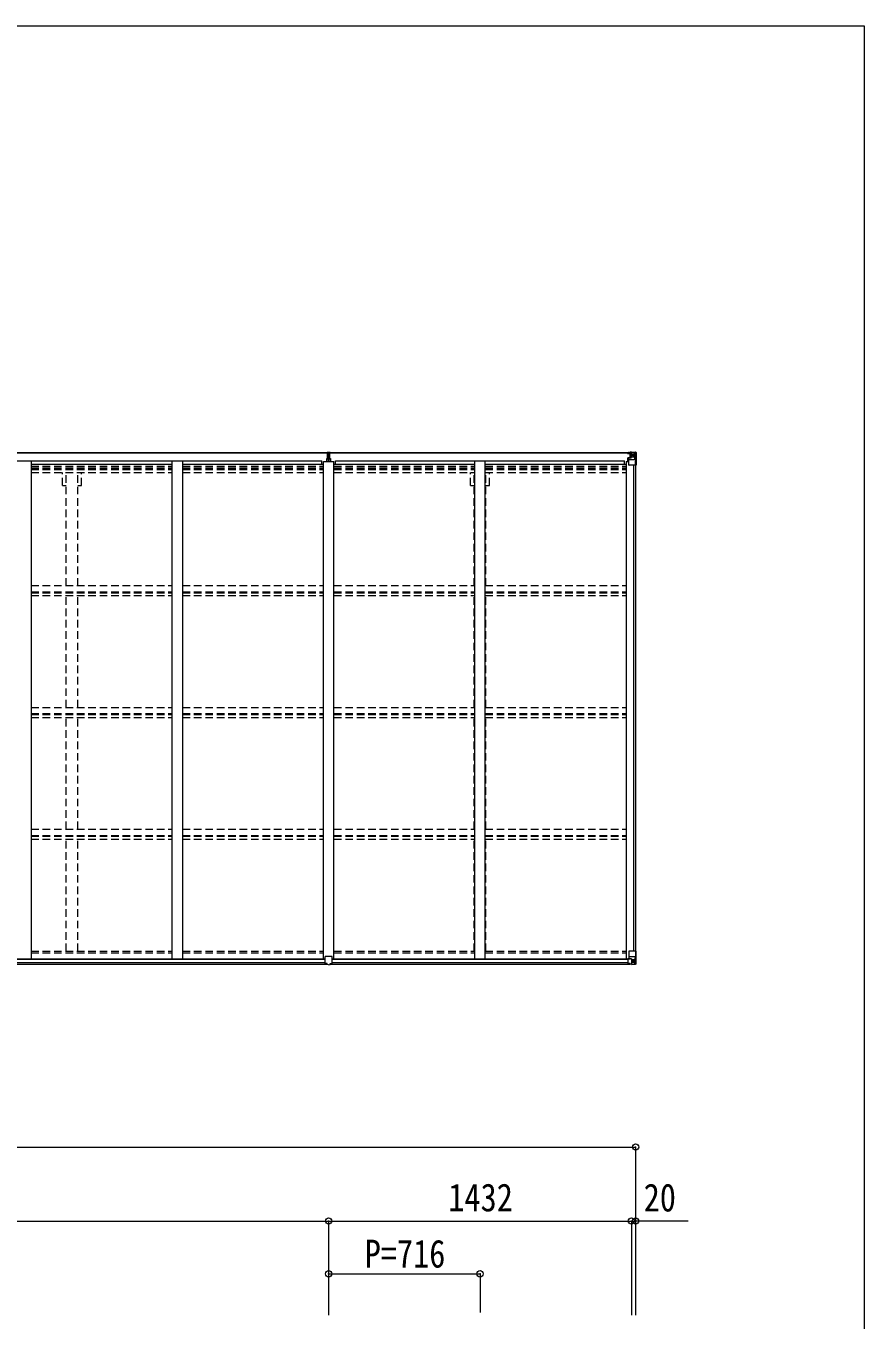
# Model space of a CAD drawing. Units: millimetres at full size, sheet at 1:30. Extents: x -8432 to 8432, y -5820 to 5820.
# Drawn here: x 4043 to 8008, y -305 to 5820 of the extents above; entities that cross this region are included whole.
import ezdxf
from ezdxf.enums import TextEntityAlignment as Align

# ---------------------------------------------------------------- set-up
doc = ezdxf.new("R2010")
doc.units = ezdxf.units.MM
doc.header["$LTSCALE"] = 30
doc.header["$PDMODE"] = 32
doc.header["$PDSIZE"] = 30
doc.linetypes.add('DASHED1', pattern=[1.8, 1.2, -0.6])
for name, color, linetype, lineweight in [('0-3_ELV2', 4, 'Continuous', 9), ('0-4_TABLE1', 6, 'Continuous', 9), ('0-6_OTH_LINE', 6, 'Continuous', 9), ('F-0_240', 7, 'Continuous', 9)]:
    doc.layers.add(name, color=color, linetype=linetype, lineweight=lineweight)
doc.styles.add('ＭＳ ゴシック', font='')
doc.styles.get('ＭＳ ゴシック').set_extended_font_data('MS Gothic')

msp = doc.modelspace()

# ---------------------------------------------------------------- linework, layer by layer
at = {"layer": '0-3_ELV2'}
for p, q in [((-251.33, 3801.24), (5468.67, 3801.24)), ((-251.33, 3799.1), (5468.67, 3799.1)), ((5481.67, 3801.24), (6905.67, 3801.24)), ((5481.67, 3799.1), (6905.67, 3799.1)), ((-220.33, 3760.96), (5442.67, 3760.96)), ((4068.17, 3760.94), (4068.17, 1405.15)), ((4068.17, 3745.44), (4734.17, 3745.44)), ((4734.17, 3760.94), (4734.17, 1405.15)), ((4784.17, 3760.94), (4784.17, 1405.15)), ((4784.17, 3745.44), (5450.17, 3745.44)), ((5442.67, 3745.44), (5442.67, 3760.96)), ((5450.17, 1405.15), (5450.17, 3759.12)), ((5450.17, 3759.12), (5500.17, 3759.12)), ((5500.17, 1405.15), (5500.17, 3759.12)), ((5500.17, 3745.44), (6166.17, 3745.44)), ((5507.67, 3760.96), (6874.67, 3760.96)), ((5507.67, 3745.44), (5507.67, 3760.96)), ((6166.17, 1405.15), (6166.17, 3760.96)), ((6216.17, 1405.15), (6216.17, 3760.96)), ((6216.17, 3745.44), (6882.17, 3745.44)), ((6874.67, 3745.44), (6874.67, 3760.96)), ((6882.17, 3759.13), (6882.17, 1405.15)), ((6882.17, 3759.13), (6895.17, 3759.13)), ((6917.47, 3740.47), (6917.47, 1441.17)), ((6927.17, 3740.47), (6927.17, 1441.17)), ((-248.1, 1405.15), (5458.67, 1405.15)), ((-246.33, 1379.37), (5468.67, 1379.37)), ((-236.33, 1402.88), (5458.67, 1402.88)), ((-236.33, 1387.27), (5458.67, 1387.27)), ((5481.67, 1379.37), (6900.67, 1379.37)), ((5491.67, 1405.15), (6902.43, 1405.15)), ((5491.67, 1402.88), (6890.67, 1402.88)), ((5491.67, 1387.27), (6890.67, 1387.27))]:
    msp.add_line(p, q, dxfattribs=at)
at = {"layer": '0-3_ELV2', "linetype": 'DASHED1'}
for p, q in [((4068.17, 3737.05), (4734.17, 3737.05)), ((4784.17, 3737.05), (5450.17, 3737.05)), ((5500.17, 3737.05), (6166.17, 3737.05)), ((6216.17, 3737.05), (6882.17, 3737.05)), ((4068.17, 3728.85), (4734.17, 3728.85)), ((4068.17, 3724.92), (4734.17, 3724.92)), ((4068.17, 3719.84), (4734.17, 3719.84)), ((4068.17, 3706.83), (4734.17, 3706.83)), ((4215.97, 3645.24), (4215.97, 3706.83)), ((4233.67, 3171.1), (4233.67, 3706.83)), ((4288.67, 3171.1), (4288.67, 3706.83)), ((4306.37, 3645.24), (4306.37, 3706.83)), ((4784.17, 3728.85), (5450.17, 3728.85)), ((4784.17, 3724.92), (5450.17, 3724.92)), ((4784.17, 3719.84), (5450.17, 3719.84)), ((4784.17, 3706.83), (5450.17, 3706.83)), ((5500.17, 3728.85), (6166.17, 3728.85)), ((5500.17, 3724.92), (6166.17, 3724.92)), ((5500.17, 3719.84), (6166.17, 3719.84)), ((5500.17, 3706.83), (6166.17, 3706.83)), ((6145.97, 3645.24), (6145.97, 3706.83)), ((6163.67, 3171.1), (6163.67, 3706.83)), ((6216.17, 3728.85), (6882.17, 3728.85)), ((6216.17, 3724.92), (6882.17, 3724.92)), ((6216.17, 3719.84), (6882.17, 3719.84)), ((6216.17, 3706.83), (6882.17, 3706.83)), ((6218.67, 3171.1), (6218.67, 3706.83)), ((6236.37, 3645.24), (6236.37, 3706.83)), ((4215.97, 3645.24), (4233.67, 3645.24)), ((4288.67, 3645.24), (4306.37, 3645.24)), ((6145.97, 3645.24), (6163.67, 3645.24)), ((6218.67, 3645.24), (6236.37, 3645.24)), ((4068.17, 3171.1), (4734.17, 3171.1)), ((4068.17, 3141.36), (4734.17, 3141.36)), ((4068.17, 3136.81), (4734.17, 3136.81)), ((4068.17, 3123.8), (4734.17, 3123.8)), ((4233.67, 2594.89), (4233.67, 3123.8)), ((4288.67, 2594.89), (4288.67, 3123.8)), ((4784.17, 3171.1), (5450.17, 3171.1)), ((4784.17, 3141.36), (5450.17, 3141.36)), ((4784.17, 3136.81), (5450.17, 3136.81)), ((4784.17, 3123.8), (5450.17, 3123.8)), ((5500.17, 3171.1), (6166.17, 3171.1)), ((5500.17, 3141.36), (6166.17, 3141.36)), ((5500.17, 3136.81), (6166.17, 3136.81)), ((5500.17, 3123.8), (6166.17, 3123.8)), ((6163.67, 2594.89), (6163.67, 3123.8)), ((6216.17, 3171.1), (6882.14, 3171.1)), ((6216.17, 3141.36), (6882.14, 3141.36)), ((6216.17, 3136.81), (6882.14, 3136.81)), ((6216.17, 3123.8), (6882.14, 3123.8)), ((6218.67, 2594.89), (6218.67, 3123.8)), ((4068.17, 2595.02), (4734.17, 2595.02)), ((4784.17, 2595.02), (5450.17, 2595.02)), ((5500.17, 2595.02), (6166.17, 2595.02)), ((6216.17, 2595.02), (6882.14, 2595.02)), ((4068.17, 2565.28), (4734.17, 2565.28)), ((4068.17, 2560.74), (4734.17, 2560.74)), ((4068.17, 2547.72), (4734.17, 2547.72)), ((4233.67, 2018.82), (4233.67, 2546.53)), ((4288.67, 2018.82), (4288.67, 2546.53)), ((4784.17, 2565.28), (5450.17, 2565.28)), ((4784.17, 2560.74), (5450.17, 2560.74)), ((4784.17, 2547.72), (5450.17, 2547.72)), ((5500.17, 2565.28), (6166.17, 2565.28)), ((5500.17, 2560.74), (6166.17, 2560.74)), ((5500.17, 2547.72), (6166.17, 2547.72)), ((6163.67, 2018.82), (6163.67, 2546.53)), ((6216.17, 2565.28), (6882.14, 2565.28)), ((6216.17, 2560.74), (6882.14, 2560.74)), ((6216.17, 2547.72), (6882.14, 2547.72)), ((6218.67, 2018.82), (6218.67, 2546.53)), ((4068.17, 2018.94), (4734.17, 2018.94)), ((4068.17, 1989.21), (4734.17, 1989.21)), ((4068.17, 1984.66), (4734.17, 1984.66)), ((4068.17, 1971.65), (4734.17, 1971.65)), ((4233.67, 1441.32), (4233.67, 1970.45)), ((4288.67, 1441.32), (4288.67, 1970.45)), ((4784.17, 2018.94), (5450.17, 2018.94)), ((4784.17, 1989.21), (5450.17, 1989.21)), ((4784.17, 1984.66), (5450.17, 1984.66)), ((4784.17, 1971.65), (5450.17, 1971.65)), ((5500.17, 2018.94), (6166.17, 2018.94)), ((5500.17, 1989.21), (6166.17, 1989.21)), ((5500.17, 1984.66), (6166.17, 1984.66)), ((5500.17, 1971.65), (6166.17, 1971.65)), ((6163.67, 1441.32), (6163.67, 1970.45)), ((6216.17, 2018.94), (6882.14, 2018.94)), ((6216.17, 1989.21), (6882.14, 1989.21)), ((6216.17, 1984.66), (6882.14, 1984.66)), ((6216.17, 1971.65), (6882.14, 1971.65)), ((6218.67, 1441.32), (6218.67, 1970.45)), ((4068.17, 1441.32), (4734.17, 1441.32)), ((4068.17, 1432.97), (4734.17, 1432.97)), ((4784.17, 1441.32), (5450.17, 1441.32)), ((4784.17, 1432.97), (5450.17, 1432.97)), ((5500.17, 1441.32), (6166.17, 1441.32)), ((5500.17, 1432.97), (6166.17, 1432.97)), ((6216.17, 1441.32), (6882.17, 1441.32)), ((6216.17, 1432.97), (6882.17, 1432.97))]:
    msp.add_line(p, q, dxfattribs=at)
at = {"layer": '0-4_TABLE1'}
for p, q in [((5468.67, 3802.95), (5475.17, 3803.34)), ((5468.67, 3798.45), (5468.67, 3802.95)), ((5473.67, 3800.25), (5468.67, 3799.94)), ((5469.67, 3797.45), (5473.67, 3797.45)), ((5469.67, 3771.91), (5469.67, 3797.45)), ((5475.17, 3800.34), (5473.67, 3800.25)), ((5473.67, 3800.25), (5473.67, 3759.12)), ((5475.17, 3803.34), (5481.67, 3802.95)), ((5475.17, 3803.34), (5475.17, 3800.34)), ((5481.67, 3799.94), (5475.17, 3800.34)), ((5476.67, 3797.45), (5480.67, 3797.45)), ((5476.67, 3797.45), (5476.67, 3759.12)), ((5480.67, 3771.91), (5480.67, 3797.45)), ((5481.67, 3798.45), (5481.67, 3802.95)), ((6889.17, 3796.49), (6889.17, 3799.1)), ((6895.17, 3798.17), (6889.17, 3798.17)), ((6890.17, 3799.1), (6890.17, 3798.17)), ((6895.37, 3801.67), (6893.68, 3801.24)), ((6895.37, 3801.67), (6895.67, 3801.67)), ((6895.67, 3801.67), (6895.67, 3801.24)), ((6897.17, 3797.41), (6897.17, 3799.1)), ((6897.17, 3798.43), (6905.17, 3798.43)), ((6897.17, 3798.41), (6905.17, 3798.41)), ((6900.67, 3801.24), (6900.67, 3803.87)), ((6900.67, 3803.87), (6928.23, 3802.18)), ((6907.17, 3802.59), (6900.67, 3802.99)), ((6900.67, 3802.06), (6905.67, 3801.97)), ((6905.17, 3798.43), (6905.17, 3796.48)), ((6905.67, 3797.77), (6907.17, 3797.77)), ((6907.17, 3777.38), (6907.17, 3803.47)), ((6907.17, 3803.36), (6919.17, 3802.58)), ((6919.26, 3802.57), (6927.18, 3802.1)), ((6922.36, 3797.68), (6925.09, 3801.35)), ((6926.32, 3801.13), (6926.33, 3801.06)), ((6926.33, 3740.47), (6926.33, 3801.06)), ((6928.23, 3802.14), (6928.23, 3802.18)), ((6929.17, 3801.18), (6929.17, 3740.47)), ((5466.67, 3771.89), (5473.67, 3771.95)), ((5466.67, 3759.12), (5466.67, 3771.89)), ((5473.67, 3771.45), (5466.67, 3771.39)), ((5466.67, 3770.51), (5473.67, 3770.45)), ((5473.67, 3769.95), (5466.67, 3770.01)), ((5469.67, 3795.62), (5473.67, 3795.55)), ((5469.67, 3792.01), (5473.67, 3791.95)), ((5469.67, 3783.78), (5473.67, 3783.74)), ((5473.67, 3786.73), (5476.67, 3786.73)), ((5473.67, 3779.66), (5476.67, 3779.66)), ((5473.67, 3770.02), (5476.67, 3770.02)), ((5473.67, 3762.95), (5476.67, 3762.95)), ((5476.67, 3795.55), (5480.67, 3795.55)), ((5476.67, 3791.95), (5480.67, 3791.95)), ((5476.67, 3783.74), (5480.67, 3783.74)), ((5476.67, 3771.95), (5483.67, 3771.89)), ((5483.67, 3771.39), (5476.67, 3771.45)), ((5476.67, 3770.45), (5483.67, 3770.51)), ((5483.67, 3770.01), (5476.67, 3769.95)), ((5483.67, 3771.89), (5483.67, 3759.12)), ((6890.17, 3796.44), (6905.17, 3796.31)), ((6895.72, 3775.39), (6890.67, 3775.34)), ((6890.67, 3759.13), (6890.67, 3775.34)), ((6890.67, 3773.62), (6895.17, 3773.6)), ((6890.67, 3763.47), (6895.17, 3763.47)), ((6891.67, 3775.35), (6891.67, 3773.62)), ((6905.17, 3796.48), (6895.17, 3796.56)), ((6895.17, 3741.47), (6895.17, 3774.57)), ((6919.17, 3767.14), (6895.17, 3767.14)), ((6906.34, 3777.12), (6895.99, 3775.46)), ((6895.99, 3774.83), (6906.34, 3776.48)), ((6895.99, 3775.46), (6895.99, 3774.83)), ((6929.17, 3740.47), (6896.17, 3740.47)), ((6897.17, 3797.41), (6905.67, 3797.41)), ((6901.67, 3776.37), (6901.67, 3796.34)), ((6905.56, 3796.11), (6901.67, 3796.11)), ((6901.67, 3792.48), (6905.67, 3792.48)), ((6901.67, 3784.27), (6905.67, 3784.27)), ((6905.17, 3796.31), (6905.17, 3796.48)), ((6905.67, 3794.23), (6919.17, 3794.23)), ((6905.67, 3780.67), (6919.17, 3780.67)), ((6906.34, 3776.48), (6906.34, 3777.12)), ((6913.69, 3787.03), (6913.69, 3786.07)), ((6921.5, 3794.18), (6919.17, 3794.23)), ((6919.17, 3780.67), (6921.5, 3780.7)), ((6919.17, 3780.67), (6919.17, 3780.67)), ((6925.78, 3767.35), (6919.17, 3767.14)), ((6921.5, 3780.7), (6921.5, 3794.18)), ((6925.78, 3767.35), (6921.64, 3779.44)), ((5458.67, 1383.24), (5458.67, 1415.56)), ((5490.67, 1416.56), (5459.67, 1416.56)), ((5491.67, 1383.24), (5491.67, 1415.56)), ((6895.17, 1440.17), (6895.17, 1407.07)), ((6919.17, 1414.5), (6895.17, 1414.5)), ((6929.17, 1441.17), (6896.17, 1441.17)), ((6925.78, 1414.29), (6919.17, 1414.5)), ((6925.78, 1414.29), (6921.64, 1402.2)), ((6926.33, 1441.17), (6926.33, 1380.58)), ((6929.17, 1380.46), (6929.17, 1441.17)), ((5458.67, 1383.24), (5458.67, 1383.2)), ((5468.67, 1382.47), (5459.67, 1382.52)), ((5481.67, 1382.47), (5490.67, 1382.52)), ((5491.67, 1383.24), (5491.67, 1383.2)), ((6890.67, 1404.01), (6890.67, 1383.86)), ((6900.67, 1404.95), (6891.67, 1404.92)), ((6891.67, 1383.14), (6900.67, 1383.09)), ((6895.99, 1406.81), (6906.34, 1405.16)), ((6895.99, 1406.18), (6895.99, 1406.81)), ((6903.65, 1404.95), (6895.99, 1406.18)), ((6907.17, 1404.95), (6900.67, 1404.95)), ((6900.67, 1377.77), (6900.67, 1383.71)), ((6906.34, 1405.16), (6906.34, 1404.95)), ((6907.17, 1404.95), (6907.17, 1378.17)), ((6907.17, 1400.97), (6919.17, 1400.97)), ((6919.17, 1387.41), (6907.17, 1387.41)), ((6907.17, 1378.28), (6919.17, 1379.06)), ((6914.65, 1394.61), (6914.65, 1395.57)), ((6919.17, 1400.97), (6919.17, 1400.97)), ((6919.17, 1400.97), (6921.5, 1400.94)), ((6921.5, 1387.46), (6919.17, 1387.41)), ((6919.26, 1379.07), (6927.18, 1379.54)), ((6921.5, 1400.94), (6921.5, 1387.46)), ((6922.36, 1383.96), (6925.09, 1380.29)), ((6926.32, 1380.51), (6926.33, 1380.58)), ((6928.23, 1379.5), (6928.23, 1379.45))]:
    msp.add_line(p, q, dxfattribs=at)
for points in [[(6895.17, 3798.17), (6895.17, 3796.55), (6889.17, 3796.61)], [(6900.67, 3802.47), (6905.67, 3802.47), (6905.67, 3777.01)], [(6912.73, 3788.95), (6911.77, 3788.95), (6911.77, 3787.99), (6912.73, 3787.99)], [(6914.65, 3789.91), (6914.65, 3790.87), (6913.69, 3790.87), (6913.69, 3789.91)], [(6913.69, 3786.07), (6914.65, 3786.07), (6914.65, 3787.03)], [(6915.61, 3787.99), (6916.57, 3787.99), (6916.57, 3788.95), (6915.61, 3788.95)], [(5475.17, 1377.04), (5468.67, 1377.44), (5468.67, 1382.47)], [(5475.17, 1377.04), (5481.67, 1377.44), (5481.67, 1382.47)], [(6890.67, 1383.86), (6890.68, 1383.75), (6900.67, 1383.71)], [(6928.23, 1379.45), (6919.17, 1378.9), (6900.67, 1377.77)], [(6912.73, 1393.65), (6911.77, 1393.65), (6911.77, 1392.69), (6912.73, 1392.69)], [(6914.65, 1395.57), (6913.69, 1395.57), (6913.69, 1394.61)], [(6913.69, 1391.73), (6913.69, 1390.77), (6914.65, 1390.77), (6914.65, 1391.73)], [(6915.61, 1392.69), (6916.57, 1392.69), (6916.57, 1393.65), (6915.61, 1393.65)]]:
    msp.add_lwpolyline(points, dxfattribs=at)
for centre in [(6914.17, 3788.47), (6914.17, 1393.17)]:
    msp.add_circle(centre, 5.3, dxfattribs=at)
for centre, radius, start, end in [((5469.67, 3798.45), 1, 180, 270), ((5480.67, 3798.45), 1, 270, 0), ((6905.17, 3798.93), 0.5, 270.00309, 0.00198), ((6905.17, 3798.91), 0.5, 269.99891, 359.99891), ((6925.04, 3801.18), 1.28, 357.54105, 48.82169), ((6927.02, 3814.79), 12.7, 264.89689, 270.75534), ((6928.17, 3801.19), 1, 359.99921, 86.49983), ((6928.17, 3801.18), 0.999, 0.04917, 86.5576), ((6928.17, 3801.14), 0.999, 0.04917, 86.5576), ((6890.03, 3804.13), 7.69, 263.56574, 271.03001), ((6896.1, 3774.53), 0.937, 96.73234, 177.67791), ((6896.1, 3773.9), 0.937, 96.73234, 177.67791), ((6896.17, 3741.47), 1, 180, 270), ((6905.17, 3795.98), 0.5, 359.95536, 89.47105), ((6905.16, 3795.8), 0.513, 358.95293, 88.11972), ((6906.23, 3778.05), 0.937, 276.73234, 357.67791), ((6906.23, 3777.41), 0.937, 276.73234, 357.67791), ((6912.73, 3789.91), 0.96, 270, 0), ((6912.73, 3787.03), 0.96, 0, 90), ((6915.61, 3789.91), 0.96, 180, 270), ((6915.61, 3787.03), 0.96, 90, 180), ((5459.67, 1415.56), 1, 90, 180), ((5490.67, 1415.56), 1, 0, 90), ((6896.17, 1440.17), 1, 90, 180), ((6896.1, 1407.74), 0.937, 182.32209, 263.26766), ((6896.1, 1407.11), 0.937, 182.32209, 263.26766), ((6906.23, 1404.23), 0.937, 50.93398, 83.26766), ((6912.73, 1394.61), 0.96, 270, 0), ((6912.73, 1391.73), 0.96, 0, 90), ((6915.61, 1394.61), 0.96, 180, 270), ((6915.61, 1391.73), 0.96, 90, 180), ((6925.04, 1380.46), 1.28, 311.17831, 2.45895), ((6927.02, 1366.85), 12.7, 89.24466, 95.10311), ((6928.17, 1380.5), 0.999, 273.4424, 359.95083), ((6928.17, 1380.46), 0.999, 273.4424, 359.95083), ((6928.17, 1380.45), 1, 273.50017, 0.00079)]:
    msp.add_arc(centre, radius, start, end, dxfattribs=at)
for centre, major_axis, ratio, start_param, end_param in [((5473.69, 3800.25), (0.18, -2.99), 0.008711, 3.1415927, 4.7113235), ((5301.8, 3789.73), (171.87, 10.52), 0.017422, 6.2821194, 6.2831848), ((6924.37, 3794.09), (-0.03, 5), 0.573921, 0.7672717, 1.551125), ((6926.04, 3799.17), (0.02, 3), 0.466854, 0.125683, 0.7596956), ((6926.23, 3802.26), (-2, 0.12), 0.060933, 2.0712557, 3.1453404), ((6727.23, 3814.5), (-201, 12.36), 0.060933, 3.1453404, 3.145839), ((7000.92, 3794.23), (-81.75, 0), 0.061163, 6.2824128, 6.2831853), ((6922.91, 3780.73), (0, 3), 0.468246, 1.5772882, 2.0127935), ((6925.06, 3769.7), (-0.85, 2.32), 0.403757, 3.0087805, 3.9744392), ((6925.06, 1411.94), (-0.85, -2.32), 0.403757, 2.3087461, 3.2744049), ((5459.67, 1383.23), (1, -0.012), 0.707053, 3.2044821, 4.7211143), ((5490.67, 1383.23), (-1, -0.012), 0.707053, 3.2044821, 4.7211143), ((6891.67, 1404.01), (-1, -0.021), 0.906239, 4.6936843, 6.2644806), ((6891.67, 1383.85), (-1, 0.012), 0.707053, 0.1587743, 1.5795216), ((7000.92, 1387.41), (-81.75, 0), 0.061163, 0, 0.0007725), ((6924.37, 1387.55), (-0.03, -5), 0.573921, 4.7320603, 5.5159136), ((6922.91, 1400.91), (0, -3), 0.468246, 4.2703918, 4.7058971), ((6926.04, 1382.47), (0.02, -3), 0.466854, 5.5234897, 6.1575023), ((6926.23, 1379.38), (-2, -0.12), 0.060933, 3.1378449, 4.2119296), ((6727.23, 1367.14), (-201, -12.36), 0.060933, 3.1373463, 3.1378449)]:
    msp.add_ellipse(centre, major_axis=major_axis, ratio=ratio, start_param=start_param, end_param=end_param, dxfattribs=at)
at = {"layer": '0-6_OTH_LINE'}
for p, q in [((-272.83, 514.13), (6927.17, 514.13)), ((6927.17, 514.13), (6927.17, -278.52)), ((-252.83, 164.13), (5475.17, 164.13)), ((5475.17, 164.13), (5475.17, -281.29)), ((5475.17, 164.13), (6907.17, 164.13)), ((6907.17, 164.13), (6907.17, -281.29)), ((6907.17, 164.13), (6927.17, 164.13)), ((6927.17, 164.13), (6927.17, -281.29)), ((5475.17, -85.87), (5475.17, -268.33)), ((5475.17, -85.87), (6191.17, -85.87)), ((6191.17, -85.87), (6191.17, -268.33))]:
    msp.add_line(p, q, dxfattribs=at)
at = {"layer": '0-6_OTH_LINE', "lineweight": 18}
msp.add_line((7176, 164.13), (6927.17, 164.13), dxfattribs=at)
at = {"layer": '0-6_OTH_LINE'}
for p in [(6927.17, 514.13), (5475.17, 164.13), (6907.17, 164.13), (6927.17, 164.13), (5475.17, -85.87), (6191.17, -85.87)]:
    msp.add_point(p, dxfattribs=at)
at = {"layer": 'F-0_240', "color": 5}
for p, q in [((-8432.06, 5820), (8007.94, 5820)), ((8007.94, 5820), (8007.94, -5820))]:
    msp.add_line(p, q, dxfattribs=at)

# ---------------------------------------------------------------- texts
at = {"layer": '0-6_OTH_LINE', "color": 7, "style": 'ＭＳ ゴシック', "width": 0.85}
for s, p in [('1432', (6041.17, 170.13)), ('20', (6965.25, 169.76)), ('P=716', (5645.67, -95.87))]:
    msp.add_text(s, height=132, dxfattribs=at).set_placement(p, align=Align.BOTTOM_LEFT)

doc.saveas('drawing.dxf')
